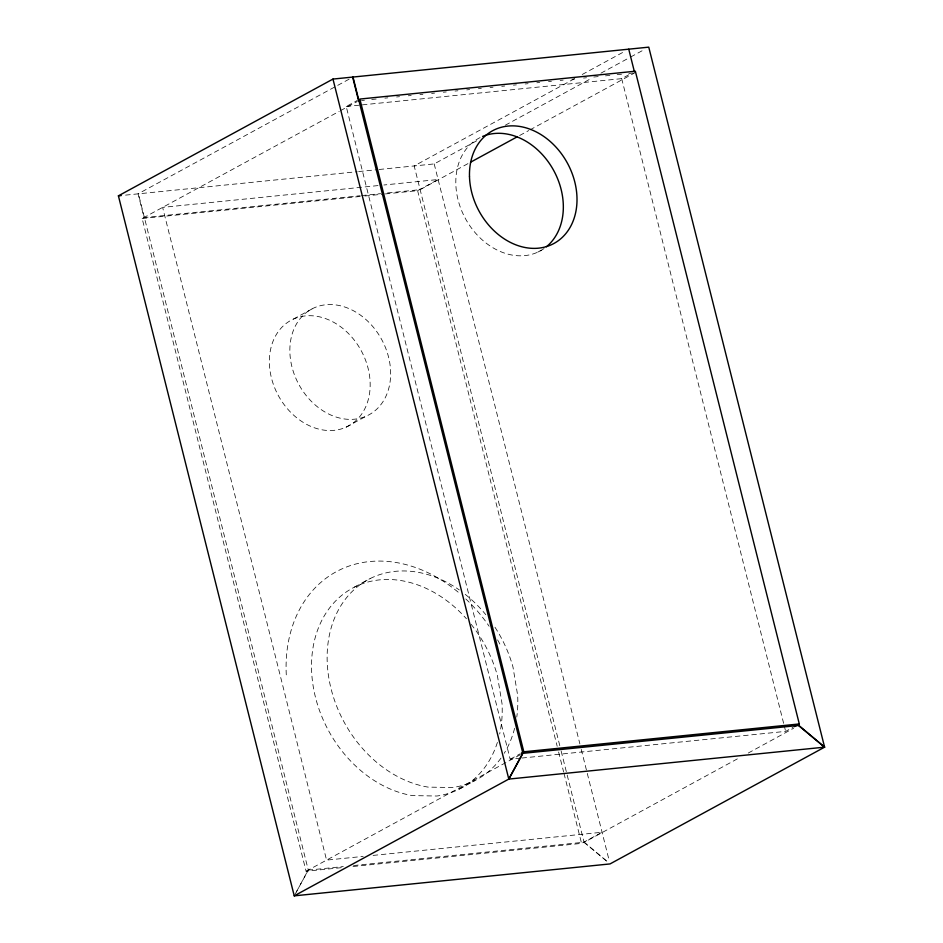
<?xml version="1.0" encoding="UTF-8"?>
<svg xmlns="http://www.w3.org/2000/svg" width="943" height="943" viewBox="0 0 943 943"><rect width="100%" height="100%" fill="white"/><g stroke="black" fill="none" stroke-linecap="round" stroke-linejoin="round"><path stroke-width="0.71" stroke-dasharray="4.71 3.54" d="M296.326 891.995L308.161 870.118L343.299 866.57M294.935 894.565L308.302 870.106L138.421 193.81M349.122 79.165L138.079 193.845L144.043 217.574L360.108 195.731M520.43 758.196L510.175 759.233L346.222 106.5L357.385 100.418M341.26 867.69L306.098 871.249L142.145 218.517L339.221 111.357M340.517 110.649L357.314 101.514M574.452 78.717L414.177 165.933L560.79 749.626M582.208 74.497L623.571 51.983M379.11 169.481L434.193 163.917L476.852 140.707M505.283 125.23L591.886 78.104M600.939 73.177L629.382 57.7M630.667 56.993L644.882 49.26M362.336 104.862L621.696 78.646L631.621 73.236M385.381 193.928L417.619 190.663L438.106 179.524L383.884 185.005M467.952 163.634L420.13 189.661L382.068 193.504M519.664 135.497L528.705 130.57M530.001 129.863L634.698 72.894M293.367 319.099L313.854 307.96M537.722 252.17L541.447 250.154M346.152 427.132A60.152 47.126 61.4 0 0 343.747 329.201A60.152 47.126 61.4 0 0 269.38 363.02A60.152 47.126 61.4 0 0 346.152 427.132L366.627 415.981A60.152 47.126 61.4 0 0 364.234 318.05A60.152 47.126 61.4 0 0 289.866 351.88A60.152 47.126 61.4 0 0 366.627 415.981M354.427 587.1L370.033 578.613M510.175 759.233L520.1 753.822M306.098 871.249L521.573 754.046M459.312 789.079L474.918 780.58M521.892 758.042L785.649 731.379L793.098 727.324M352.988 866.511L581.572 843.396L602.058 832.256L372.002 855.513M561.144 751.052L584.082 842.394L739.359 757.795M748.247 753.056L793.652 728.255M361.534 100.512L364.458 100.217M371.754 99.475L376.139 99.039M384.909 98.143L387.832 97.848M396.59 96.964L399.514 96.669M408.284 95.785L411.195 95.491M419.965 94.606L422.888 94.312M431.646 93.428L434.57 93.121M443.34 92.237L446.263 91.942M455.021 91.058L457.944 90.764M466.714 89.88L469.638 89.585M478.396 88.701L481.319 88.406M490.089 87.51L493 87.216M501.77 86.332L504.694 86.037M513.452 85.153L516.375 84.858M525.145 83.974L528.068 83.679M536.826 82.784L539.75 82.489M548.52 81.605L551.431 81.31M560.201 80.426L563.124 80.131M571.882 79.247L574.806 78.953M583.576 78.057L586.499 77.762M593.795 77.031L598.18 76.583M605.489 75.853L609.873 75.405M617.17 74.662L621.555 74.226M628.863 73.483L633.236 73.035M346.222 106.5L360.874 105.015M125.56 195.118L357.197 171.697M358.658 171.555L377.648 169.634M378.025 185.594L162.62 207.377L326.584 860.11L363.208 856.397M361.57 195.578L380.607 193.657M142.145 218.517L363.409 196.144M364.87 196.003L383.919 194.069M353.542 865.533L584.247 842.205L607.787 862.032L584.082 842.394M621.696 78.646L783.857 724.236M784.211 725.662L785.649 731.379M434.193 163.917L579.886 743.921M581.253 749.414L609.308 861.065M417.619 190.663L557.183 746.278M558.61 751.984L563.631 771.987M563.997 773.413L581.572 843.396M497.397 742.412A113.797 89.161 61.4 0 1 436.915 796.022L412.468 795.609A113.797 89.161 61.4 0 1 316.011 634.851A113.797 89.161 61.4 0 1 466.42 618.749M471.099 624.278A113.797 89.161 61.4 0 1 497.362 675.471L502.053 703.832A113.797 89.161 61.4 0 1 499.672 733.984M500.981 758.125A113.797 89.161 61.4 0 1 452.522 787.523L428.075 787.11A113.797 89.161 61.4 0 1 328.482 640.014A113.797 89.161 61.4 0 1 459.276 589.929M465.217 594.349A113.797 89.161 61.4 0 1 485.822 614.706M494.969 627.225A113.797 89.161 61.4 0 1 512.968 666.972L517.66 695.345A113.797 89.161 61.4 0 1 516.776 717.093M514.595 728.326A113.797 89.161 61.4 0 1 504.175 753.327M286.283 674.87A139.364 109.176 61.4 0 1 340.671 569.478A139.364 109.176 61.4 0 1 459.489 593.277M465.807 598.946A139.364 109.176 61.4 0 1 489.111 626.246M497.609 639.908A139.364 109.176 61.4 0 1 500.368 645M544.064 248.551A64.159 50.262 61.4 0 1 465.936 219.519A64.159 50.262 61.4 0 1 481.425 136.947"/><path stroke-width="1.41" d="M332.973 79.071L508.807 779.083L522.728 753.351L798.827 725.438L824.595 747.162L610.027 863.929L294.24 895.85L118.405 195.838L332.973 79.071L648.76 47.15L824.595 747.162L508.807 779.083L294.24 895.85M508.807 779.083L522.87 753.339L353 77.055M470.545 162.22L517.07 136.9M521.349 753.151L523.825 751.795L799.299 723.953L635.346 71.22L359.872 99.062L523.825 751.795M794.336 726.652L799.299 723.953M118.405 195.838L121.27 195.555M798.662 725.627L824.595 747.162M628.745 49.177L634.474 72.01M352.658 77.09L358.611 100.807M482.627 136.417A64.159 50.262 61.4 0 1 552.692 168.691A64.159 50.262 61.4 0 1 546.41 246.76M469.484 176.365A64.159 50.262 61.4 0 0 551.372 244.744A64.159 50.262 61.4 0 0 548.826 140.283A64.159 50.262 61.4 0 0 469.484 176.365"/></g></svg>
